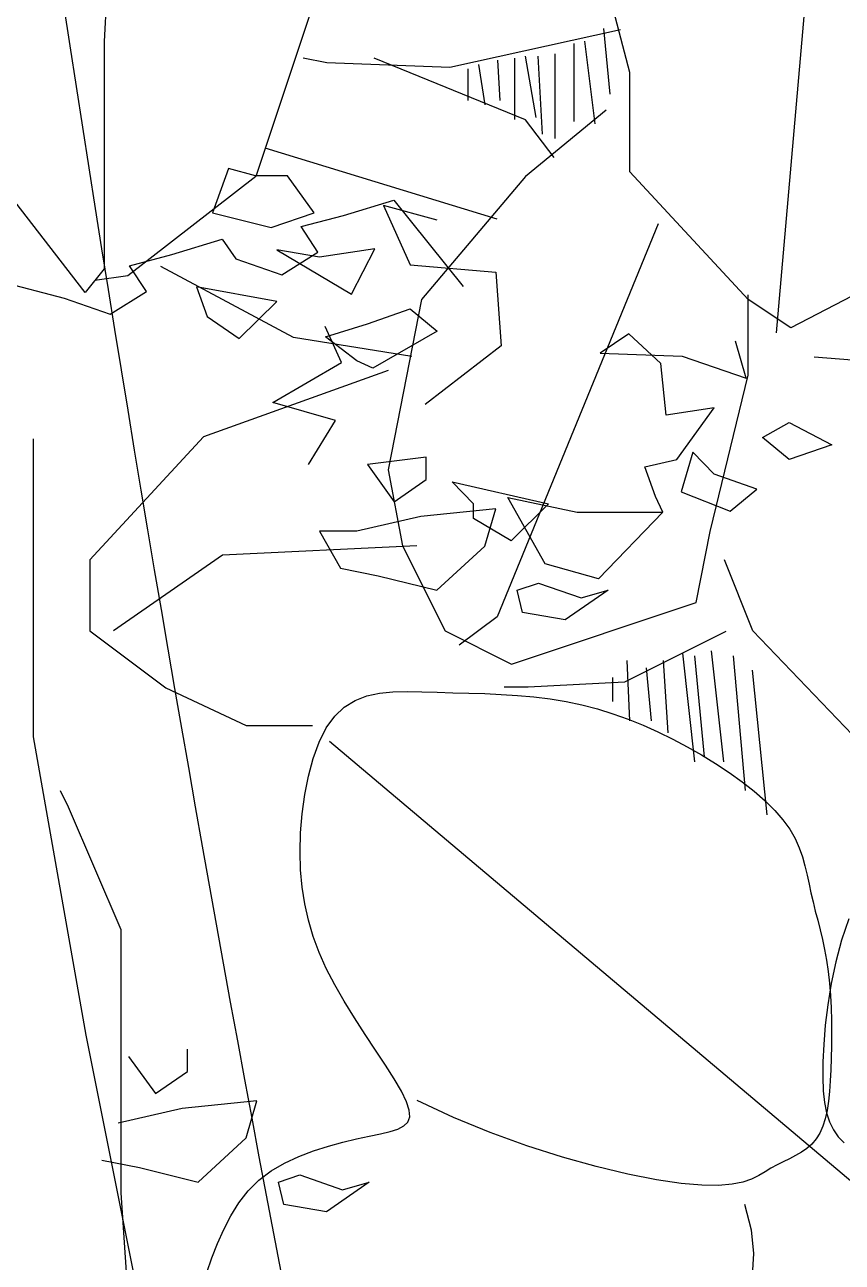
# Model space of a CAD drawing. Header units: metres. Extents: x 10 to 239, y 2 to 253.
# Drawn here: x 88.276 to 90.139, y 54.838 to 57.657 of the extents above; entities that cross this region are included whole.
import ezdxf

# ---------------------------------------------------------------- set-up
doc = ezdxf.new("R2010")
doc.units = ezdxf.units.M
doc.header["$MEASUREMENT"] = 0
doc.layers.add('1', color=7, linetype='Continuous')
doc.layers.add('cot200', color=9, linetype='Continuous')
doc.layers.add('barrera', color=7, linetype='Continuous', lineweight=0, true_color=0x9dbb63)
doc.layers.add('bloques ARBOLES', color=7, linetype='Continuous', true_color=0xb8d897)

# ---------------------------------------------------------------- blocks, each defined once
blk = doc.blocks.new('A$C6F4E7DED')
for p, q in [((1790.46, 1611.05), (1804.72, 1337.47)), ((1399.69, 1162.18), (1376.88, 1424.38)), ((1488.11, 1318.93), (1505.23, 1384.48)), ((1670.66, 1384.48), (1713.44, 1256.23)), ((1493.82, 1344.58), (1596.5, 1321.78)), ((1504.03, 1345.3), (1500.21, 1305.83)), ((1515.5, 1337.66), (1509.13, 1288.01)), ((1521.87, 1336.39), (1521.87, 1289.28)), ((1804.72, 1337.47), (1804.72, 1200.68)), ((1533.34, 1330.02), (1533.34, 1279.09)), ((1543.53, 1328.75), (1540.98, 1281.64)), ((1551.18, 1328.75), (1544.81, 1291.83)), ((1550.86, 1290.43), (1642.14, 1327.48)), ((1557.55, 1327.48), (1557.55, 1290.55)), ((1670.66, 1324.63), (1684.92, 1327.48)), ((1488.11, 1259.08), (1488.11, 1318.93)), ((1567.75, 1326.2), (1566.47, 1302.01)), ((1579.21, 1323.66), (1575.39, 1299.47)), ((1585.59, 1321.11), (1585.59, 1302.01)), ((1596.5, 1321.78), (1670.66, 1324.63)), ((1502.38, 1296.13), (1550.86, 1256.23)), ((1533.75, 1267.63), (1550.86, 1290.43)), ((1816.13, 1186.43), (1895.99, 1289.02)), ((1567.98, 1230.58), (1707.74, 1273.33)), ((1416.81, 1182.13), (1488.11, 1259.08)), ((1550.86, 1256.23), (1613.61, 1182.13)), ((1713.44, 1256.23), (1790.46, 1196.38)), ((1471, 1227.73), (1567.98, 991.18)), ((1690.63, 1159.33), (1770.49, 1202.08)), ((1804.72, 1200.68), (1816.13, 1186.43)), ((1331.24, 1196.38), (1391.14, 1165.03)), ((1790.46, 1196.38), (1810.42, 1193.53)), ((1416.81, 1136.53), (1416.81, 1184.98)), ((1391.14, 1165.03), (1416.81, 1182.13)), ((1613.61, 1182.13), (1633.58, 1079.53)), ((1619.32, 1147.93), (1690.63, 1159.33)), ((1439.63, 1042.48), (1416.81, 1136.53)), ((1633.58, 1139.38), (1744.82, 1099.48)), ((1744.82, 1099.48), (1813.27, 1025.38)), ((1633.58, 1079.53), (1625.02, 1033.93)), ((1448.18, 999.73), (1439.63, 1042.48)), ((1625.02, 1033.93), (1599.35, 982.63)), ((1616.47, 1033.93), (1733.41, 1028.23)), ((1413.96, 982.63), (1431.07, 1025.38)), ((1733.41, 1028.23), (1799.01, 982.63)), ((1813.27, 1025.38), (1813.27, 982.63)), ((1559.42, 962.68), (1448.18, 999.73)), ((1567.98, 991.18), (1590.8, 974.08)), ((1354.06, 919.93), (1413.96, 982.63)), ((1430.32, 982.18), (1491.3, 951.71)), ((1599.35, 982.63), (1559.42, 962.68)), ((1813.27, 982.63), (1767.64, 948.43)), ((1439.03, 970.57), (1431.77, 903.84)), ((1456.45, 969.12), (1449.19, 903.84)), ((1425.96, 967.67), (1418.71, 886.43)), ((1449.19, 967.67), (1443.39, 906.74)), ((1468.07, 964.77), (1465.17, 921.25)), ((1489.85, 964.77), (1488.4, 928.5)), ((1414.35, 958.96), (1405.64, 871.92)), ((1478.23, 960.42), (1475.33, 928.5)), ((1498.56, 954.61), (1498.56, 940.11)), ((1491.3, 951.71), (1549.37, 948.81)), ((1549.37, 948.81), (1563.89, 948.81)), ((1767.64, 948.43), (1719.15, 925.63)), ((1526.46, 940.07), (1516.92, 938.05)), ((1536.14, 941.66), (1526.46, 940.07)), ((1545.92, 942.86), (1536.14, 941.66)), ((1555.76, 943.74), (1545.92, 942.86)), ((1565.61, 944.37), (1555.76, 943.74)), ((1575.43, 944.82), (1565.61, 944.37)), ((1585.16, 945.14), (1575.43, 944.82)), ((1594.75, 945.4), (1585.16, 945.14)), ((1604.17, 945.67), (1594.75, 945.4)), ((1613.36, 945.97), (1604.17, 945.67)), ((1622.26, 946.12), (1613.36, 945.97)), ((1630.8, 945.9), (1622.26, 946.12)), ((1638.92, 945.07), (1630.8, 945.9)), ((1646.55, 943.42), (1638.92, 945.07)), ((1653.63, 940.72), (1646.55, 943.42)), ((1660.09, 936.74), (1653.63, 940.72)), ((1498.25, 932.73), (1489.1, 929.46)), ((1507.52, 935.59), (1498.25, 932.73)), ((1516.92, 938.05), (1507.52, 935.59)), ((1665.86, 931.27), (1660.09, 936.74)), ((1480.07, 925.83), (1471.14, 921.83)), ((1489.1, 929.46), (1480.07, 925.83)), ((1670.9, 924.15), (1665.86, 931.27)), ((1675.2, 915.58), (1670.9, 924.15)), ((1719.15, 925.63), (1679.22, 925.63)), ((1462.3, 917.5), (1453.55, 912.85)), ((1471.14, 921.83), (1462.3, 917.5)), ((1298.93, 603.85), (1669.06, 916.06)), ((1453.55, 912.85), (1444.9, 907.91)), ((1678.79, 905.85), (1675.2, 915.58)), ((1436.43, 902.71), (1428.26, 897.3)), ((1444.9, 907.91), (1436.43, 902.71)), ((1681.68, 895.24), (1678.79, 905.85)), ((1428.26, 897.3), (1420.5, 891.74)), ((1683.9, 884.03), (1681.68, 895.24)), ((1420.5, 891.74), (1413.28, 886.06)), ((1406.68, 880.32), (1400.84, 874.56)), ((1413.28, 886.06), (1406.68, 880.32)), ((1685.46, 872.5), (1683.9, 884.03)), ((1400.84, 874.56), (1395.87, 868.82)), ((1686.39, 860.94), (1685.46, 872.5)), ((1395.87, 868.82), (1391.83, 863.16)), ((1388.62, 857.55), (1386.11, 852.01)), ((1391.83, 863.16), (1388.62, 857.55)), ((1686.69, 849.61), (1686.39, 860.94)), ((1386.11, 852.01), (1384.15, 846.51)), ((1686.39, 838.75), (1686.69, 849.61)), ((1384.15, 846.51), (1382.61, 841.05)), ((1381.33, 835.62), (1380.19, 830.2)), ((1382.61, 841.05), (1381.33, 835.62)), ((1685.46, 828.32), (1686.39, 838.75)), ((1380.19, 830.2), (1379.04, 824.8)), ((1683.9, 818.23), (1685.46, 828.32)), ((1379.04, 824.8), (1377.78, 819.38)), ((1376.4, 813.93), (1374.97, 808.37)), ((1377.78, 819.38), (1376.4, 813.93)), ((1681.68, 808.39), (1683.9, 818.23)), ((1356.24, 809.25), (1360.57, 796.42)), ((1374.97, 808.37), (1373.54, 802.68)), ((1678.79, 798.69), (1681.68, 808.39)), ((1373.54, 802.68), (1372.14, 796.8)), ((1675.2, 789.05), (1678.79, 798.69)), ((1360.57, 796.42), (1364.07, 783.33)), ((1370.82, 790.69), (1369.64, 784.29)), ((1372.14, 796.8), (1370.82, 790.69)), ((1364.07, 783.33), (1366.83, 770.26)), ((1369.64, 784.29), (1368.63, 777.57)), ((1670.9, 779.37), (1675.2, 789.05)), ((1368.63, 777.57), (1367.84, 770.49)), ((1665.86, 769.56), (1670.9, 779.37)), ((1366.83, 770.26), (1368.9, 757.45)), ((1367.84, 770.49), (1367.25, 763.13)), ((1660.12, 759.57), (1665.86, 769.56)), ((1367.25, 763.13), (1366.85, 755.59)), ((1366.85, 755.59), (1366.63, 747.95)), ((1368.9, 757.45), (1370.38, 745.16)), ((1653.92, 749.55), (1660.12, 759.57)), ((1366.63, 747.95), (1366.55, 740.31)), ((1370.38, 745.16), (1371.33, 733.63)), ((1647.52, 739.67), (1653.92, 749.55)), ((1366.55, 740.31), (1366.6, 732.76)), ((1641.22, 730.13), (1647.52, 739.67)), ((1366.6, 732.76), (1366.77, 725.4)), ((1371.33, 733.63), (1371.83, 723.13)), ((1366.77, 725.4), (1367.03, 718.33)), ((1371.83, 723.13), (1371.94, 713.84)), ((1635.3, 721.12), (1641.22, 730.13)), ((1367.03, 718.33), (1367.37, 711.61)), ((1630.03, 712.82), (1635.3, 721.12)), ((1367.37, 711.61), (1367.84, 705.29)), ((1371.94, 713.84), (1371.63, 705.71)), ((1625.7, 705.42), (1630.03, 712.82)), ((1367.84, 705.29), (1368.48, 699.39)), ((1371.63, 705.71), (1370.88, 698.6)), ((1622.6, 699.11), (1625.7, 705.42)), ((1368.48, 699.39), (1369.33, 693.91)), ((1369.33, 693.91), (1370.45, 688.89)), ((1370.88, 698.6), (1369.63, 692.41)), ((1594.29, 689.67), (1616.19, 699.91)), ((1620.69, 690.01), (1620.93, 694.02)), ((1620.93, 694.02), (1622.6, 699.11)), ((1367.86, 687), (1365.52, 682.27)), ((1369.63, 692.41), (1367.86, 687)), ((1370.45, 688.89), (1371.87, 684.33)), ((1572.13, 680.56), (1594.29, 689.67)), ((1621.81, 686.9), (1620.69, 690.01)), ((1624.2, 684.5), (1621.81, 686.9)), ((1365.52, 682.27), (1362.59, 678.07)), ((1371.87, 684.33), (1373.65, 680.26)), ((1373.65, 680.26), (1375.84, 676.7)), ((1550.13, 672.58), (1572.13, 680.56)), ((1627.79, 682.63), (1624.2, 684.5)), ((1632.51, 681.1), (1627.79, 682.63)), ((1638.28, 679.72), (1632.51, 681.1)), ((1645.03, 678.3), (1638.28, 679.72)), ((1652.65, 676.67), (1645.03, 678.3)), ((1362.59, 678.07), (1359.02, 674.3)), ((1375.84, 676.7), (1378.46, 673.64)), ((1378.46, 673.64), (1381.45, 671.02)), ((1381.45, 671.02), (1384.74, 668.73)), ((1528.71, 665.74), (1550.13, 672.58)), ((1660.94, 674.74), (1652.65, 676.67)), ((1669.66, 672.4), (1660.94, 674.74)), ((1678.58, 669.59), (1669.66, 672.4)), ((1384.74, 668.73), (1388.26, 666.69)), ((1388.26, 666.69), (1391.93, 664.8)), ((1391.93, 664.8), (1395.67, 662.97)), ((1508.29, 660.05), (1528.71, 665.74)), ((1687.46, 666.22), (1678.58, 669.59)), ((1696.07, 662.2), (1687.46, 666.22)), ((1395.67, 662.97), (1399.41, 661.09)), ((1399.41, 661.09), (1403.08, 659.09)), ((1403.08, 659.09), (1406.67, 656.9)), ((1406.67, 656.9), (1410.46, 654.67)), ((1489.27, 655.5), (1508.29, 660.05)), ((1704.17, 657.45), (1696.07, 662.2)), ((1711.53, 651.88), (1704.17, 657.45)), ((1410.46, 654.67), (1414.8, 652.55)), ((1414.8, 652.55), (1420.05, 650.73)), ((1420.05, 650.73), (1426.56, 649.38)), ((1426.56, 649.38), (1434.68, 648.68)), ((1434.68, 648.68), (1444.76, 648.78)), ((1444.76, 648.78), (1457.16, 649.88)), ((1457.16, 649.88), (1472.09, 652.11)), ((1472.09, 652.11), (1489.27, 655.5)), ((1717.97, 645.45), (1711.53, 651.88)), ((1723.56, 638.27), (1717.97, 645.45)), ((1419.1, 637.47), (1415.1, 621.92)), ((1728.41, 630.49), (1723.56, 638.27)), ((1732.66, 622.26), (1728.41, 630.49)), ((1415.1, 621.92), (1413.68, 607.64)), ((1736.41, 613.73), (1732.66, 622.26)), ((1739.8, 605.05), (1736.41, 613.73)), ((1413.68, 607.64), (1414.48, 594.54)), ((1742.95, 596.37), (1739.8, 605.05))]:
    blk.add_line(p, q)
blk = doc.blocks.new('ARBOL22')
for points in [[(-0.1967, 2.2503), (-0.1308, 2.2338), (-0.0828, 2.2503), (-0.1128, 2.2918), (-0.1487, 2.2918), (-0.1787, 2.3)], [(-0.0147, 2.2102), (-0.0769, 2.2007), (-0.1248, 2.2089), (-0.041, 2.1592)], [(-0.1668, 2.1096), (-0.1248, 2.1509), (-0.2146, 2.1676), (-0.2028, 2.1343)], [(-0.017, 2.0763), (-0.0351, 2.0847), (-0.0702, 2.1116), (-0.0231, 2.1261), (0.0249, 2.1427), (0.0549, 2.1178)], [(0.4494, 1.974), (0.4194, 1.9988), (0.4494, 2.0155), (0.4973, 1.9906)], [(0.0068, 1.9268), (0.0427, 1.9517), (0.0427, 1.9765), (-0.0231, 1.9683)], [(0.4133, 1.9409), (0.3654, 1.9575), (0.3415, 1.9824), (0.3286, 1.9377), (0.3835, 1.916)], [(0.072, 1.9491), (0.1797, 1.9244), (0.1379, 1.8829), (0.0959, 1.9078), (0.0959, 1.9244)], [(0.1206, 1.9186), (0.0368, 1.9103), (-0.035, 1.8937), (-0.077, 1.8937), (-0.0531, 1.8523), (-0.0111, 1.8439), (0.0548, 1.8275), (0.1086, 1.877)], [(0.1447, 1.8275), (0.1686, 1.8357), (0.2165, 1.8191), (0.2465, 1.8275), (0.1986, 1.7944), (0.1506, 1.8026)]]:
    blk.add_lwpolyline(points, close=True)
for points in [[(-0.4342, 2.1736), (-0.3629, 2.1548), (-0.3112, 2.137), (-0.2708, 2.1624), (-0.2896, 2.1911), (-0.2424, 2.2037), (-0.1859, 2.2209), (-0.1705, 2.1987), (-0.1189, 2.1808), (-0.0785, 2.2063), (-0.0973, 2.235), (-0.0501, 2.2475), (0.0064, 2.2647), (0.084, 2.1677)], [(0.0549, 2.242), (-0.0051, 2.2587), (0.0249, 2.1923), (0.1207, 2.184), (0.1267, 2.1012), (0.0417, 2.0356)], [(-0.089, 1.9683), (-0.059, 2.0179), (-0.1292, 2.038), (-0.052, 2.0826), (-0.0706, 2.1231)], [(0.3079, 1.915), (0.2359, 1.8405), (0.1761, 1.857), (0.1341, 1.9316), (0.212, 1.915), (0.3079, 1.915), (0.2995, 1.9326), (0.2876, 1.9657), (0.3235, 1.974), (0.3654, 2.032), (0.3115, 2.0237), (0.3056, 2.0817), (0.2697, 2.1148), (0.2378, 2.0931), (0.3294, 2.0899), (0.4014, 2.0651), (0.3894, 2.1066)], [(0.4776, 2.089), (0.6005, 2.0795), (0.6477, 2.0323), (0.6477, 2.0228), (0.7044, 2.0228), (0.7517, 1.9756), (0.7139, 1.9473), (0.6572, 1.8339), (0.7328, 1.7583)], [(-0.0949, 0.3639), (-0.2008, 0.6417), (-0.3384, 1.3293), (-0.3973, 1.6633), (-0.3973, 1.9973)], [(-0.0758, 0.3679), (-0.1025, 0.4256), (-0.1615, 0.6221), (-0.2794, 0.8578), (-0.299, 1.1525), (-0.299, 1.4472), (-0.358, 1.5847), (-0.3671, 1.6028)], [(-0.2907, 1.3052), (-0.2607, 1.2637)], [(-0.2248, 1.2886), (-0.2248, 1.3134)], [(-0.2607, 1.2637), (-0.2248, 1.2886)], [(-0.1469, 1.2555), (-0.2307, 1.2472)], [(-0.1589, 1.214), (-0.1469, 1.2555)], [(-0.2307, 1.2472), (-0.3025, 1.2306)], [(-0.2127, 1.1644), (-0.1589, 1.214)], [(-0.3206, 1.1892), (-0.2786, 1.1808)], [(-0.2786, 1.1808), (-0.2127, 1.1644)], [(-0.1228, 1.1644), (-0.0989, 1.1726)], [(-0.0989, 1.1726), (-0.051, 1.156)], [(-0.1169, 1.1395), (-0.1228, 1.1644)], [(-0.021, 1.1644), (-0.069, 1.1313)], [(-0.051, 1.156), (-0.021, 1.1644)], [(-0.069, 1.1313), (-0.1169, 1.1395)]]:
    blk.add_lwpolyline(points)
blk = doc.blocks.new('asddsd')
at = {"layer": 'bloques ARBOLES'}
for name, p, xscale, yscale, zscale in [('A$C6F4E7DED', (76.6553, 43.2571, 1.2423), -0.00378276582045174, 0.00378276582045174, 0.00378276582045174), ('ARBOL22', (70.4753, 43.3507, 1.2423), 2.033276188942182, 2.033276188942182, 2.033276188942182)]:
    blk.add_blockref(name, p, dxfattribs=dict(at, xscale=xscale, yscale=yscale, zscale=zscale))

msp = doc.modelspace()

# ---------------------------------------------------------------- linework, layer by layer
at = {"layer": 'barrera'}
for points, knots in [([(75.73942, 62.39456), (75.90592, 56.61362), (75.56894, 49.9644), (78.41125, 43.31829), (87.62299, 43.14607), (90.20739, 40.93833), (88.83191, 38.80337)], [0, 0, 0, 0, 0.8755826, 1.8755826, 2.8755826, 3.8755826, 3.8755826, 3.8755826, 3.8755826]), ([(90.10427, 41.59228), (90.10054, 41.59937), (90.09678, 41.60643), (89.93855, 41.90036), (89.73541, 42.14874), (89.27878, 42.57262), (89.02506, 42.74985), (88.48436, 43.0573), (88.19676, 43.18766), (87.20305, 43.56395), (86.43212, 43.73837), (84.84876, 44.02664), (84.03139, 44.144), (82.45549, 44.42871), (81.69779, 44.59674), (80.66832, 44.95301), (80.33, 45.09921), (79.68813, 45.4578), (79.38702, 45.6827), (78.8384, 46.20972), (78.59273, 46.51117), (77.90446, 47.57909), (77.55097, 48.49254), (77.19274, 50.0933), (77.10216, 50.6537), (76.96957, 51.84367), (76.9266, 52.47857), (76.82933, 54.75548), (76.8268, 56.67551), (76.7317, 60.20424), (76.69679, 61.24634), (76.64589, 62.39456)], [5.0005813, 5.0005813, 5.0005813, 5.0005813, 5.0039387, 5.0039387, 5.1407367, 5.1407367, 5.2775346, 5.2775346, 5.4143326, 5.4143326, 5.7278842, 5.7278842, 6.0414357, 6.0414357, 6.3549873, 6.3549873, 6.5302849, 6.5302849, 6.7323037, 6.7323037, 6.9343224, 6.9343224, 7.3625573, 7.3625573, 7.5707002, 7.5707002, 7.7788431, 7.7788431, 8.242433, 8.242433, 8.4137974, 8.4137974, 8.4137974, 8.4137974])]:
    msp.add_open_spline(points, degree=3, knots=knots, dxfattribs=at)
at = {"layer": 'cot200'}
msp.add_open_spline([(105.215, 34.10371), (103.29078, 34.12742), (101.5175, 34.52126), (99.89572, 35.28658), (99.01349, 35.70291), (98.17608, 36.22917), (97.3836, 36.86557), (94.26818, 39.36743), (91.84697, 43.57158), (90.12537, 49.4912), (89.99638, 49.9347), (89.87133, 50.38782), (89.75033, 50.85097), (88.88037, 54.18111), (88.22034, 58.02966), (87.76942, 62.39456)], degree=3, knots=[2.7323709, 2.7323709, 2.7323709, 2.7323709, 2.9382831, 2.9382831, 2.9382831, 3.0502975, 3.0502975, 3.0502975, 3.4906512, 3.4906512, 3.4906512, 3.5236424, 3.5236424, 3.5236424, 3.7608538, 3.7608538, 3.7608538, 3.7608538], dxfattribs=at)

# ---------------------------------------------------------------- block references
at = {"layer": '1', "lineweight": 0}
msp.add_blockref('asddsd', (18.62841, 9.30206), dxfattribs=at)

doc.saveas('drawing.dxf')
